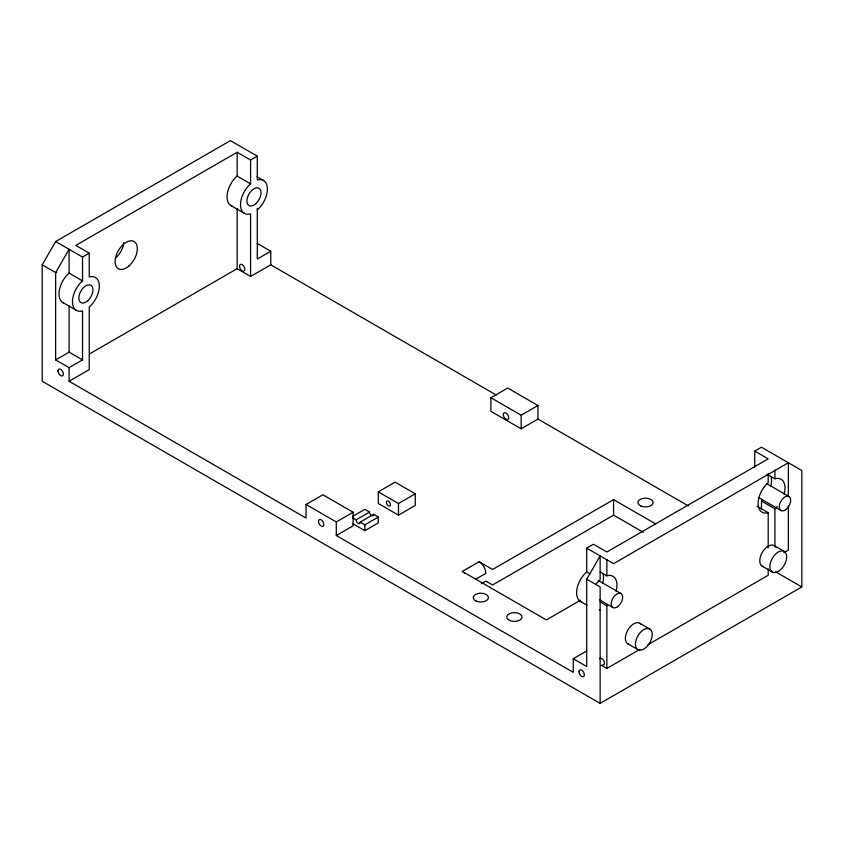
<?xml version="1.0" encoding="UTF-8"?>
<svg xmlns="http://www.w3.org/2000/svg" width="844" height="844" viewBox="0 0 844 844"><rect width="100%" height="100%" fill="white"/><g stroke="black" fill="none" stroke-linecap="round" stroke-linejoin="round"><path stroke-width="1.27" d="M754.747 467.397L754.747 451.107L761.467 447.225L801.8 470.509L801.8 586.939L600.137 703.369L42.2 381.256L42.2 264.816L55.641 241.532L230.423 140.632L257.304 156.151L257.304 179.962L258.106 179.74A19.011 10.972 -60 0 1 267.39 189.14A19.011 10.972 -60 0 1 258.106 209.27L257.304 209.966M55.641 241.532L82.533 257.061L82.533 280.873L81.741 281.558A19.011 10.972 -60 0 0 72.447 301.688A19.011 10.972 -60 0 0 81.741 311.088L82.533 310.866L82.533 359.903L69.092 367.667L55.641 359.903L55.641 272.58L69.092 249.297L69.092 273.108L68.29 273.804A19.011 10.972 -60 0 0 59.238 290.885A19.011 10.972 -60 0 0 63.88 303.07M69.092 367.667L69.092 381.245L306.045 518.058L306.045 504.469L336.292 521.94L336.292 535.518L573.245 672.32L573.245 658.742L586.696 666.507L586.696 579.174L600.137 555.89L600.137 579.701L599.346 580.398A19.011 10.972 -60 0 0 596.297 583.816M257.304 156.151L250.584 160.033L237.143 152.268L237.143 176.079L236.352 176.776A19.011 10.972 -60 0 0 227.3 193.856A19.011 10.972 -60 0 0 231.931 206.052M250.584 160.033L250.584 183.844L249.792 184.541A19.011 10.972 -60 0 0 240.498 204.659A19.011 10.972 -60 0 0 249.792 214.07L250.584 213.838L250.584 276.463L237.143 268.698L89.443 353.974M754.747 451.107L768.188 458.872L606.857 552.008L593.416 544.253L586.696 548.136L586.696 571.937L585.894 572.633A19.011 10.972 -60 0 0 576.842 589.713A19.011 10.972 -60 0 0 581.484 601.909M601.255 665.209L606.857 668.448L606.857 605.823L607.648 605.127M761.467 508.774L761.467 501.041L762.259 500.344M774.908 546.216L774.908 508.795L775.71 508.109A19.011 10.972 -60 0 0 777.271 506.484M237.143 152.268L75.812 245.414L89.253 253.179L89.253 276.99L90.044 276.769A19.011 10.972 -60 0 1 99.339 286.169A19.011 10.972 -60 0 1 90.044 306.298L89.253 306.984L89.253 369.609L69.092 381.245M82.533 257.061L89.253 253.179M55.641 359.903L69.092 352.138L82.533 359.903M496.314 395.045L270.755 264.826L270.755 251.238L257.304 259.002L257.304 208.289M250.584 276.463L270.755 264.826M306.045 504.469L322.851 494.774L353.098 512.234L353.098 525.812L336.292 535.518M537.955 419.088L521.149 428.794L490.902 411.323L490.902 397.746L507.708 388.04L537.955 405.51L537.955 419.088L688.335 505.904M378.302 491.862L395.108 482.156L415.28 493.803L415.28 505.44L398.473 515.146L378.302 503.499L378.302 491.862L398.473 503.499L415.28 493.803M336.292 521.94L353.098 512.234M490.902 397.746L521.149 415.206L537.955 405.51M352.539 516.433L364.861 509.322L369.566 512.044A2.849 1.646 60 0 0 372.594 515.8M352.359 517.625L356.126 519.798L369.566 512.044M356.126 519.798A2.849 1.646 60 0 0 358.141 523.291A2.849 1.646 60 0 0 360.156 522.13L373.597 514.365L378.302 517.087L378.302 522.911L364.861 530.665L352.539 523.554M360.156 522.13L364.861 524.852L378.302 517.087M464.633 573.213A9.506 5.486 60 0 0 462.333 571.42L479.139 561.714L492.579 569.478L613.577 499.616L655.704 523.934M475.773 579.184L485.859 573.361A9.506 5.486 60 0 0 479.139 561.714M481.375 583.71L485.859 581.126L492.579 584.997L613.577 515.146L643.181 532.237M580.524 600.2L546.363 619.929L462.333 571.42M573.245 658.742L586.696 650.977M783.876 552.662L788.359 550.077L788.359 505.756M606.857 668.448L639.805 649.416M647.759 644.827L768.188 575.302L768.188 568.772M767.069 474.275L774.908 478.801L775.71 478.58A19.011 10.972 -60 0 1 784.055 494.236M768.188 547.904L768.188 512.677L767.396 512.899A19.011 10.972 -60 0 1 758.102 503.499A19.011 10.972 -60 0 1 767.396 483.369L768.188 482.684L768.188 473.906M600.137 571.937L606.857 575.819L607.648 575.597A19.011 10.972 -60 0 1 615.993 591.264M599.346 609.927L600.137 609.706M257.03 176.734L263.75 180.616M237.143 176.079L250.584 183.844M766.415 483.454L788.813 496.388M758.767 497.675L781.175 510.609M761.467 501.041L774.908 508.795M756.984 506.21L768.188 512.677M230.707 205.43L244.148 213.184M257.304 243.473L270.755 251.238M774.127 545.604L784.213 551.427A11.879 6.857 -60 0 1 780.447 569.837A11.879 6.857 -60 0 1 770.161 563.887A11.879 6.857 -60 0 1 784.213 551.427M775.562 571.789L801.8 586.939M762.248 566.187L772.334 572.01M586.696 548.136L613.577 563.655L788.359 462.744L788.359 496.641M69.092 273.108L82.533 280.873M586.696 571.937L590.051 573.878M598.354 580.482L620.762 593.416M42.2 264.816L55.641 272.58M586.696 579.174L600.137 586.939L600.137 703.369M599.673 599.873L613.113 607.638M639.689 623.22L649.774 629.044A11.879 6.857 -60 0 1 646.008 647.453A11.879 6.857 -60 0 1 635.711 641.514A11.879 6.857 -60 0 1 649.774 629.044M600.137 601.941L606.857 605.823M62.646 302.447L76.097 310.212M580.25 601.287L586.97 605.169M627.809 643.803L637.885 649.627M774.908 470.024L774.908 478.801M613.577 499.616L613.577 515.146M606.857 559.53L606.857 575.819M521.149 415.206L521.149 428.794M398.473 503.499L398.473 515.146M364.861 524.852L364.861 530.665M237.143 208.69L237.143 268.698M69.092 305.686L69.092 352.138M55.799 272.992A9.98 5.76 -60 0 1 56.822 271.916M123.783 242.608A15.688 9.052 -60 0 1 116.208 257.557M603.08 573.625A19.011 10.972 -60 0 1 602.553 583.499M771.131 476.596A19.011 10.972 -60 0 1 770.604 486.471M628.812 644.215A11.879 6.857 -60 0 1 627.809 630.088A11.879 6.857 -60 0 1 640.543 623.885M763.25 566.598A11.879 6.857 -60 0 1 762.733 551.67A11.879 6.857 -60 0 1 775.678 547.165M599.493 658.753A3.798 2.194 60 0 1 603.945 660.989A3.798 2.194 60 0 1 602.51 665.051M373.597 514.365A2.849 1.646 60 0 1 373.333 515.378M509.639 620.435A7.607 4.389 0 0 0 521.94 617.702A7.607 4.389 0 0 0 511.707 612.923A7.607 4.389 0 0 0 509.639 620.435M476.037 601.023A7.607 4.389 0 0 0 488.328 598.301A7.607 4.389 0 0 0 478.094 593.511A7.607 4.389 0 0 0 476.037 601.023M640.723 505.946A7.607 4.389 0 0 0 653.024 503.214A7.607 4.389 0 0 0 642.79 498.435A7.607 4.389 0 0 0 640.723 505.946M57.993 370.97A3.798 2.194 60 0 0 62.034 375.981A3.798 2.194 60 0 0 62.034 370.6A3.798 2.194 60 0 0 57.993 370.97M318.483 521.349A3.798 2.194 60 0 0 322.513 526.371A3.798 2.194 60 0 0 322.513 520.991A3.798 2.194 60 0 0 318.483 521.349M578.963 671.74A3.798 2.194 60 0 0 582.993 676.761A3.798 2.194 60 0 0 582.993 671.381A3.798 2.194 60 0 0 578.963 671.74M617.534 606.741A8.081 4.663 -60 0 0 621.564 593.976A8.081 4.663 -60 0 0 611.721 600.854A8.081 4.663 -60 0 0 617.534 606.741M785.595 509.713A8.081 4.663 -60 0 0 789.615 496.958A8.081 4.663 -60 0 0 779.772 503.826A8.081 4.663 -60 0 0 785.595 509.713M87.723 300.749A9.98 5.76 -60 0 0 90.888 285.283A9.98 5.76 -60 0 0 79.072 295.759A9.98 5.76 -60 0 0 87.723 300.749M255.774 203.72A9.98 5.76 -60 0 0 258.939 188.254A9.98 5.76 -60 0 0 247.134 198.73A9.98 5.76 -60 0 0 255.774 203.72M386.373 502.338A2.849 1.646 60 0 0 389.401 506.105A2.849 1.646 60 0 0 389.401 502.064A2.849 1.646 60 0 0 386.373 502.338M503.341 414.626A3.798 2.194 60 0 0 507.371 419.647A3.798 2.194 60 0 0 507.371 414.267A3.798 2.194 60 0 0 503.341 414.626M239.496 266.176A3.798 2.194 60 0 0 243.526 271.198A3.798 2.194 60 0 0 243.526 265.818A3.798 2.194 60 0 0 239.496 266.176M128.763 266.124A15.688 9.052 -60 0 0 134.312 241.679A15.688 9.052 -60 0 0 115.607 257.547A15.688 9.052 -60 0 0 128.763 266.124"/></g></svg>
